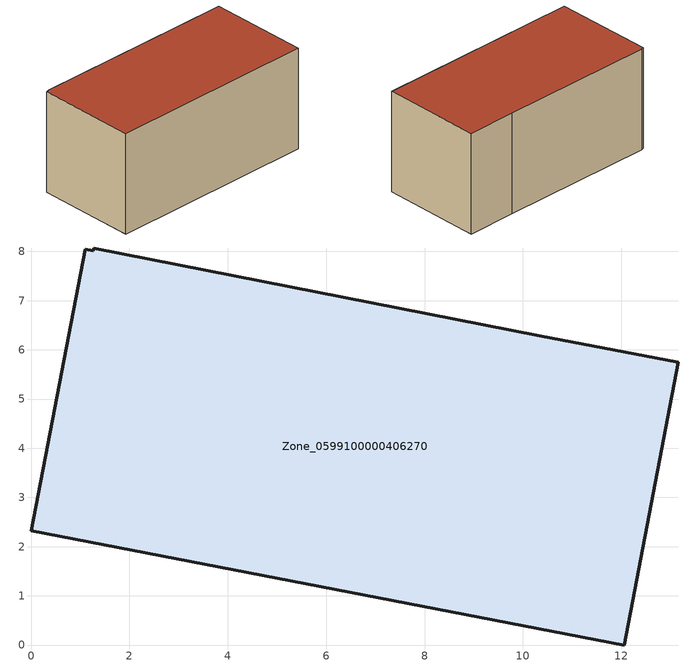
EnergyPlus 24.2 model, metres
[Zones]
Zone_0599100000406270
 floor ground (C_G): 1.27,8.02 1.28,8.07 10.33,6.29 13.16,5.75 12.06,0 0,2.32 1.1,8.05 z0
 wall outside (C_F): 12.06,0 13.16,5.75 10.33,6.29 1.28,8.07 1.27,8.02 1.1,8.05 0,2.32 12.06,0 z0:5.98
 roof outside (C_R): 1.28,8.07 1.27,8.02 1.1,8.05 0,2.32 12.06,0 13.16,5.75 10.33,6.29 z5.98
[BUILDING]
Pand.0599100000406270: North Axis=0; Terrain=City; Loads Convergence Tolerance Value=0.04; Temperature Convergence Tolerance Value=0.4; Solar Distribution=FullExterior; Maximum Number of Warmup Days=25; Minimum Number of Warmup Days=1
[Site:Location]
Rotterdam.The.Hague.AP_ZH_NLD Design_Conditions: Latitude=51.96; Longitude=4.45; Time Zone=1; Elevation=-4.5
[SITE:GROUNDTEMPERATURE:BUILDINGSURFACE]
18, 18, 18, 18, 18, 18, 18, 18, 18, 18, 18, 18
[MATERIAL] Thermal Absorptance=0.9; Solar Absorptance=0.7; Visible Absorptance=0.7
Name | Roughness | Thickness | Conductivity | Density | Specific Heat
G.TI.1992-2005 | MediumSmooth | 0.15 | 0.06 | 540 | 1210
F.TI.1992-2005 | Rough | 0.3 | 0.12 | 1920 | 840
R.TI.1992-2005 | MediumRough | 0.2 | 0.08 | 1500 | 1000
[CONSTRUCTION]
C_G: G.TI.1992-2005
C_F: F.TI.1992-2005
C_R: R.TI.1992-2005
[ZONE]
Zone_0599100000406270: Type=1; Multiplier=1; Ceiling Height=Autocalculate; Volume=Autocalculate; Floor Area=autocalculate; Part of Total Floor Area=Yes
[ZONEINFILTRATION:DESIGNFLOWRATE]
Infil_Zone_0599100000406270: Zone or ZoneList or Space or SpaceList=Zone_0599100000406270; Schedule=AlwaysOn; Design Flow Rate Calculation Method=Flow/Area; Flow Rate per Floor Area=0.0015; Constant Term Coefficient=1; Temperature Term Coefficient=0; Velocity Term Coefficient=0; Velocity Squared Term Coefficient=0
[HVACTEMPLATE:ZONE:IDEALLOADSAIRSYSTEM]
Zone_0599100000406270: Maximum Heating Supply Air Temperature=50; Minimum Cooling Supply Air Temperature=13; Maximum Heating Supply Air Humidity Ratio=0.0156; Minimum Cooling Supply Air Humidity Ratio=0.0077; Heating Limit=NoLimit; Cooling Limit=NoLimit; Dehumidification Control Type=ConstantSensibleHeatRatio; Cooling Sensible Heat Ratio=0.7; Dehumidification Setpoint=60; Humidification Control Type=None; Humidification Setpoint=30; Outdoor Air Method=None; Outdoor Air Flow Rate per Person=0.00944; Outdoor Air Flow Rate per Zone Floor Area=0; Outdoor Air Flow Rate per Zone=0; Demand Controlled Ventilation Type=None; Outdoor Air Economizer Type=NoEconomizer; Heat Recovery Type=None; Sensible Heat Recovery Effectiveness=0.7; Latent Heat Recovery Effectiveness=0.65
[ZONECONTROL:THERMOSTAT]
ThermostatControl_Zone_0599100000406270: Zone or ZoneList=Zone_0599100000406270; Control Type Schedule=DualSetpointControlType; Control 1=Thermostat_Zone_0599100000406270; Temperature Difference Between Cutout And Setpoint=0
[THERMOSTATSETPOINT:DUALSETPOINT]
Thermostat_Zone_0599100000406270: Heating Setpoint Temperature Schedule=HeatingSetpoint_Zone_0599100000406270; Cooling Setpoint Temperature Schedule=CoolingSetpoint_Zone_0599100000406270
[SCHEDULE:COMPACT]
HeatingSetpoint_Zone_0599100000406270: Through: 12/31, For: AllDays, Until: 24:00, 21
CoolingSetpoint_Zone_0599100000406270: Through: 12/31, For: AllDays, Until: 24:00, 24
DualSetpointControlType: Through: 12/31, For: AllDays, Until: 24:00, 4
AlwaysOn: Through: 12/31, For: AllDays, Until: 24:00, 1
